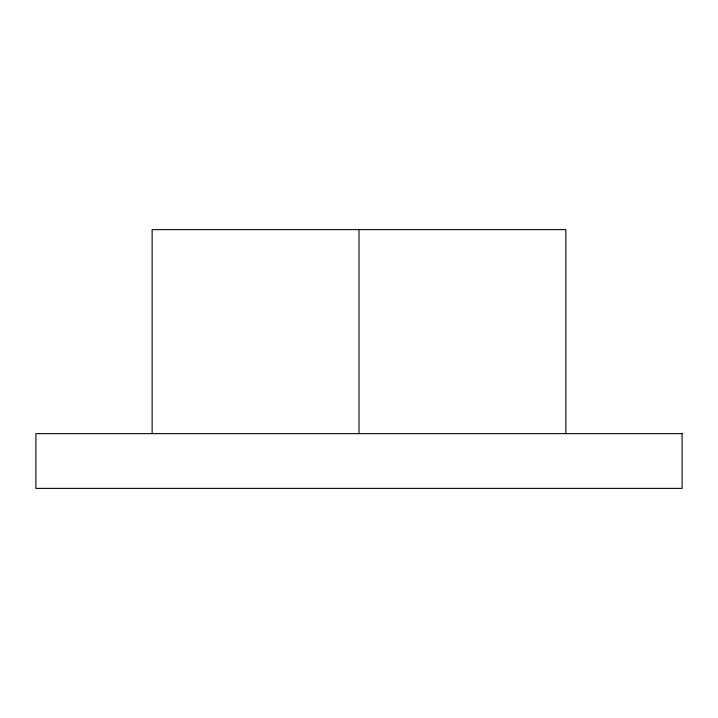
<?xml version="1.0" encoding="UTF-8"?>
<svg xmlns="http://www.w3.org/2000/svg" width="718" height="718" viewBox="0 0 718 718"><rect width="100%" height="100%" fill="white"/><g stroke="black" fill="none" stroke-linecap="round" stroke-linejoin="round"><path stroke-width="1.08" d="M565.865 433.645L565.865 229.616L152.135 229.616L152.135 433.645M359 229.616L359 433.645M682.1 433.645L35.9 433.645L35.9 488.384L682.1 488.384L682.1 433.645"/></g></svg>
